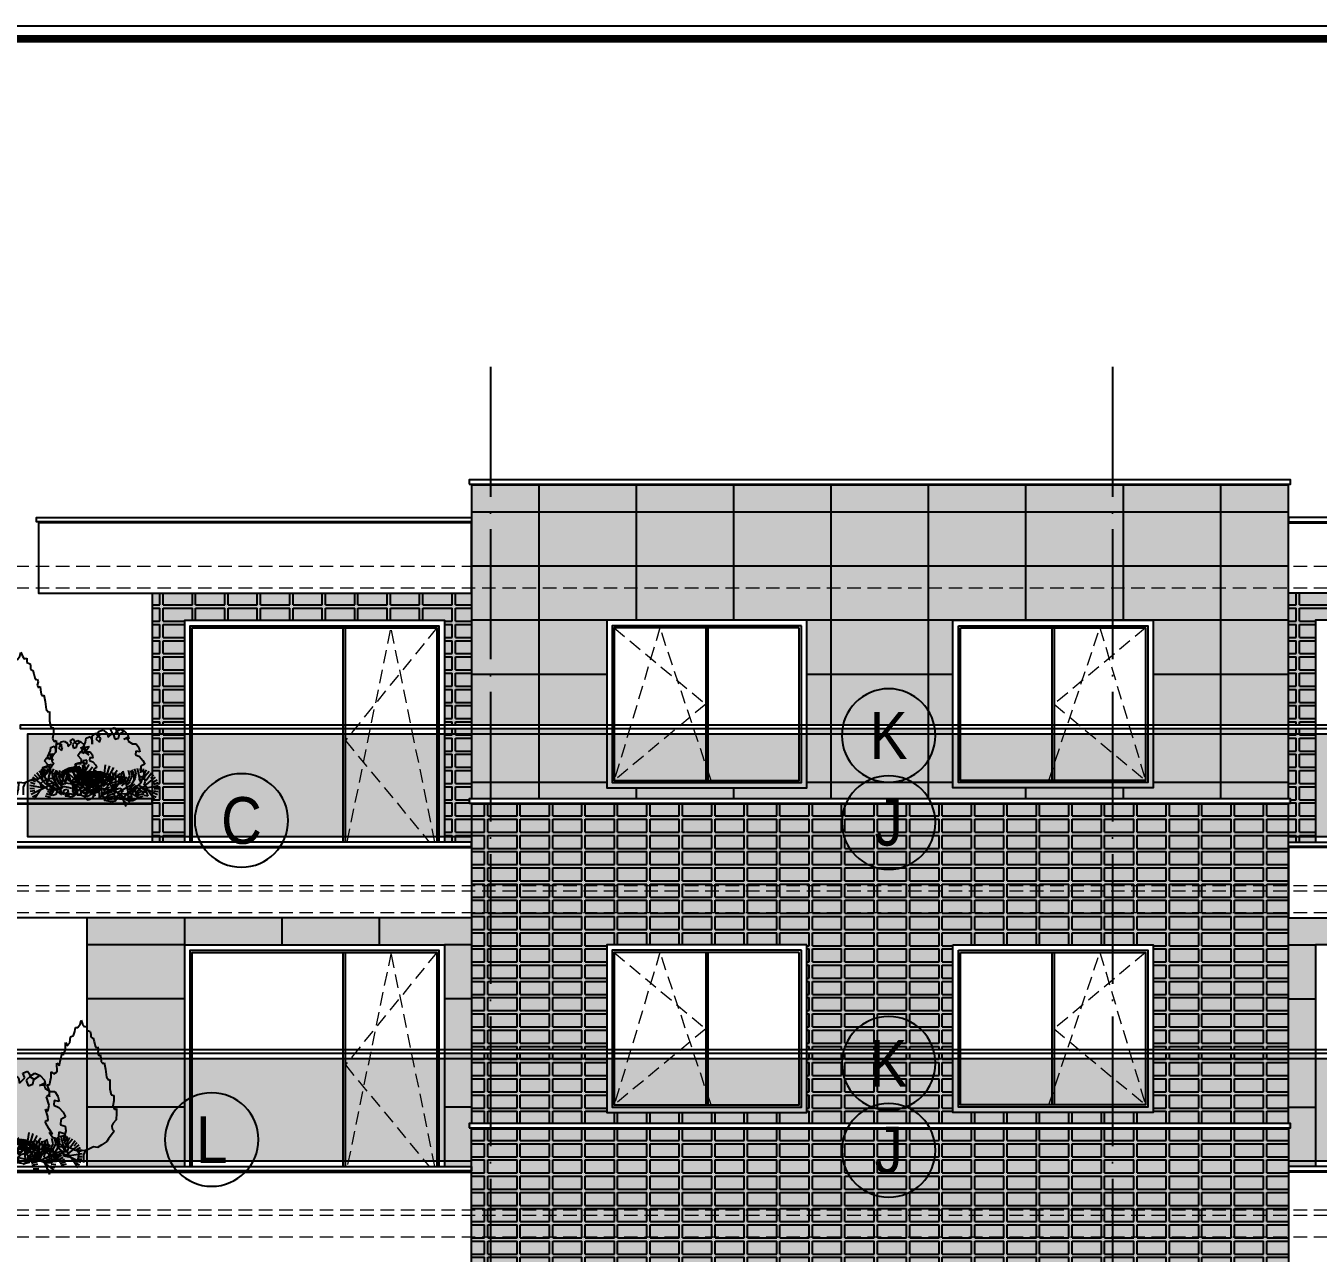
# Model space of a CAD drawing. Extents: x 9615146 to 9672346, y 4699603 to 4705703.
# Drawn here: x 9656336 to 9657530, y 4701469 to 4702603 of the extents above; entities that cross this region are included whole.
import ezdxf
from ezdxf.enums import TextEntityAlignment as Align

# ---------------------------------------------------------------- set-up
doc = ezdxf.new("R2010")
doc.units = 0
doc.header["$LTSCALE"] = 0.5
doc.header["$MEASUREMENT"] = 0
doc.linetypes.add('ACAD_ISO04W100', pattern=[30, 24, -3, 0, -3])
doc.linetypes.add('DASHED', pattern=[0.75, 0.5, -0.25])
doc.layers.get('0').update_dxf_attribs({"color": 251, "linetype": 'CONTINUOUS'})
for name, color, linetype in [('_axis', 1, 'ACAD_ISO04W100'), ('_hatch', 9, 'CONTINUOUS'), ('_hatch_construction', 252, 'CONTINUOUS'), ('_table', 3, 'CONTINUOUS'), ('_text_spesif_window', 41, 'CONTINUOUS'), ('_view', 3, 'CONTINUOUS'), ('_vista', 75, 'CONTINUOUS'), ('fasadi', 147, 'CONTINUOUS')]:
    doc.layers.add(name, color=color, linetype=linetype)
doc.layers.add('_punk', color=8, linetype='DASHED', lineweight=9)
doc.styles.add('HEB1', font='', dxfattribs={"width": 0.8, "oblique": 17})
doc.styles.get('HEB1').set_extended_font_data('HebarU Cyr')
pattern_1 = [(0, (3, 0), (30, 15), [27, -3]), (0, (3, 3), (30, 15), [27, -3]), (90, (3, 3), (-30, 15), [12, -3]), (90, (0, 3), (-30, 15), [12, -3])]

# ---------------------------------------------------------------- blocks, each defined once
blk = doc.blocks.new('TREE8-E')
for p, q in [((-8.62, 6.91), (-10, 10.02)), ((-7.19, 7.05), (-8.98, 10.44)), ((-7.42, 8.84), (-7.9, 10.7)), ((-7.42, 8.84), (-6.79, 10.78)), ((-6.94, 5.39), (-4.62, 10.43)), ((-6.11, 9.06), (-5.69, 10.69)), ((-4.45, 8.81), (-3.55, 10.05)), ((-12.16, 4.44), (-13.79, 4.86)), ((-8.62, 3.89), (-13.52, 5.93)), ((-11.68, 6.05), (-13.1, 6.95)), ((-11.26, 6.78), (-12.51, 7.9)), ((-10.72, 7.44), (-11.79, 8.73)), ((-10.09, 8), (-10.95, 9.45)), ((-8.04, 4.03), (-10.82, 7.5)), ((-6.94, 5.39), (-7.42, 8.84)), ((-2.76, 0.04), (-6.94, 5.39)), ((-4.54, 6.64), (-4.45, 8.81)), ((-3.26, 2.93), (-4.54, 6.64)), ((-4.32, 6), (-3.61, 8.28)), ((-3.61, 8.28), (-2.65, 9.42)), ((-3.37, 7.39), (-2.35, 9.19)), ((-2.44, 3.89), (-3.37, 7.39)), ((-3.33, 0.76), (0.33, 8.32)), ((-2.38, 7.14), (-1.43, 8.96)), ((-1.73, 4.24), (-2.38, 7.14)), ((-0.38, 3.93), (-1.32, 6.6)), ((-0.38, 3.93), (0.43, 6.59)), ((0.67, 4.77), (0.71, 7.98)), ((1.23, 4.49), (1.23, 6.45)), ((3.03, 4.83), (1.24, 7.41)), ((4.3, 4.6), (2.6, 8.27)), ((4.83, 3.42), (3.03, 4.83)), ((4.87, 5.91), (4.09, 8.87)), ((6.86, 2.61), (4.33, 5.51)), ((6.02, 4.2), (4.87, 5.91)), ((6, 5.26), (5.67, 9.21)), ((6.46, 4.38), (6, 5.26)), ((9.16, 0.67), (6.19, 6.34)), ((6.98, 6.04), (7.28, 9.27)), ((7.4, 4.58), (6.98, 6.04)), ((8.33, 3.11), (7.54, 6.56)), ((8.35, 4.58), (8.22, 6.56)), ((8.82, 4.51), (8.9, 6.49)), ((9.28, 4.39), (9.57, 6.35)), ((9.73, 4.22), (10.22, 6.14)), ((10.16, 4.01), (10.84, 5.86)), ((10.56, 3.75), (11.43, 5.52)), ((10.93, 3.45), (11.99, 5.12)), ((-12.21, 3.59), (-13.88, 3.75)), ((-6.22, 4.47), (-13.79, 2.65)), ((-11.9, 1.94), (-13.54, 1.57)), ((-9.89, 3.59), (-13.12, 0.55)), ((-6.86, -0.04), (-8.75, 0.93)), ((-6.43, 0.55), (-8.23, 1.68)), ((-5.95, 1.11), (-7.65, 2.39)), ((-5.43, 1.62), (-7.01, 3.05)), ((-4.86, 2.09), (-6.31, 3.65)), ((-4.25, 2.5), (-5.56, 4.18)), ((-3.61, 2.86), (-4.77, 4.65)), ((-4.11, 1.77), (-3.26, 2.93)), ((1.9, 3.05), (-0.38, 3.93)), ((8.96, 0.42), (0.67, 4.77)), ((3.35, 0.5), (1.38, 0.37)), ((3.43, 0.97), (1.45, 1.05)), ((3.55, 1.44), (1.59, 1.72)), ((3.72, 1.88), (1.8, 2.37)), ((3.93, 2.31), (1.9, 3.05)), ((5.2, 3.72), (4.3, 4.6)), ((7.99, 2.91), (9.73, 4.22)), ((8.64, 0.04), (12.5, 4.67)), ((11.57, 2.74), (12.95, 4.16)), ((11.84, 2.34), (13.36, 3.61)), ((12.05, 1.92), (13.7, 3.02)), ((12.23, 1.47), (13.98, 2.4)), ((12.35, 1.01), (14.19, 1.75)), ((12.43, 0.54), (14.34, 1.08))]:
    blk.add_line(p, q)
blk = doc.blocks.new('_TREE03')
for p, q in [((-7, 1114), (1, 1146)), ((1, 1146), (12, 1114)), ((-61, 1022), (-49, 1054)), ((-49, 1054), (-45, 1087)), ((-45, 1087), (-26, 1087)), ((-26, 1087), (-7, 1114)), ((12, 1114), (28, 1092)), ((28, 1092), (47, 1098)), ((47, 1098), (47, 1065)), ((47, 1065), (74, 1054)), ((74, 1054), (77, 1033)), ((-126, 957), (-122, 967)), ((-126, 908), (-126, 957)), ((-122, 967), (-111, 940)), ((-111, 940), (-91, 962)), ((-91, 962), (-84, 1011)), ((-84, 1011), (-61, 1022)), ((77, 1033), (77, 1011)), ((77, 1011), (97, 1000)), ((97, 1000), (104, 973)), ((104, 973), (112, 940)), ((112, 940), (124, 924)), ((-176, 778), (-164, 837)), ((-164, 837), (-149, 892)), ((-149, 892), (-145, 865)), ((-145, 865), (-126, 908)), ((124, 924), (131, 930)), ((131, 930), (139, 908)), ((139, 908), (131, 881)), ((131, 881), (143, 859)), ((143, 859), (154, 870)), ((154, 870), (158, 843)), ((158, 843), (162, 810)), ((-241, 729), (-218, 713)), ((-241, 686), (-241, 729)), ((-218, 713), (-191, 729)), ((-195, 799), (-183, 794)), ((-191, 729), (-195, 799)), ((-183, 794), (-176, 778)), ((162, 810), (177, 794)), ((177, 794), (185, 805)), ((185, 805), (196, 751)), ((196, 751), (204, 686)), ((-272, 626), (-253, 626)), ((-253, 577), (-272, 626)), ((-253, 626), (-241, 686)), ((204, 686), (223, 664)), ((223, 664), (231, 669)), ((231, 669), (231, 594)), ((-279, 529), (-260, 545)), ((-256, 463), (-279, 529)), ((-260, 545), (-253, 529)), ((-253, 529), (-253, 577)), ((231, 594), (242, 545)), ((242, 545), (262, 539)), ((262, 539), (262, 496)), ((-268, 371), (-287, 431)), ((-287, 431), (-268, 415)), ((-268, 415), (-256, 463)), ((262, 496), (254, 453)), ((254, 453), (269, 426)), ((269, 426), (285, 436)), ((285, 436), (285, 398)), ((-287, 323), (-283, 339)), ((-260, 274), (-287, 323)), ((-283, 339), (-264, 339)), ((-264, 339), (-268, 371)), ((258, 317), (246, 295)), ((281, 344), (258, 317)), ((285, 398), (281, 344)), ((-229, 230), (-260, 274)), ((-229, 203), (-256, 241)), ((-256, 241), (-229, 230)), ((265, 252), (219, 192)), ((246, 295), (250, 268)), ((250, 268), (265, 252)), ((-176, 187), (-229, 203)), ((-191, 176), (-176, 187)), ((-157, 138), (-191, 176)), ((-84, 117), (-157, 138)), ((-61, 106), (-84, 117)), ((-61, 106), (-33, 98)), ((58, 106), (24, 95)), ((100, 127), (58, 106)), ((131, 122), (100, 127)), ((166, 144), (131, 122)), ((208, 171), (166, 144)), ((219, 192), (208, 171)), ((-33, 98), (-7, 100)), ((-29, 1), (-22, 41)), ((-18, 99), (-22, 41)), ((24, 95), (-7, 100)), ((35, 99), (21, 68)), ((21, 1), (21, 68))]:
    blk.add_line(p, q)
blk = doc.blocks.new('_TREE16')
for p, q in [((-13.8, 152), (-22.1, 148.4)), ((-4.5, 146.9), (-13.8, 152)), ((-1.4, 155.7), (-7.1, 147.9)), ((6.3, 152), (-1.4, 155.7)), ((2.7, 144.3), (6.3, 152)), ((21.9, 150), (13.6, 144.3)), ((30.2, 147.9), (21.9, 150)), ((-29.4, 140.7), (-30.9, 132.4)), ((-30.9, 132.4), (-21.1, 131.8)), ((-28.8, 135.5), (-29.9, 127.2)), ((-22.1, 148.4), (-29.4, 140.7)), ((-21.1, 131.8), (-28.8, 135.5)), ((-11.8, 141.7), (-20, 147.4)), ((-20, 147.4), (-12.3, 141.7)), ((-12.3, 141.7), (-4.5, 146.9)), ((-10.2, 133.9), (-11.8, 141.7)), ((-2.4, 131.4), (-10.2, 133.9)), ((-7.1, 147.9), (0.7, 140.7)), ((0.7, 140.7), (-2.4, 131.4)), ((11.5, 135.5), (2.7, 144.3)), ((13.6, 144.3), (11.5, 135.5)), ((26.5, 133.4), (34.8, 139.6)), ((29.1, 125.1), (26.5, 133.4)), ((36.9, 144.3), (28.6, 140.1)), ((28.6, 140.1), (36.9, 132.4)), ((36.9, 132.4), (29.1, 125.1)), ((34.8, 139.6), (30.2, 147.9)), ((44.6, 138.1), (36.9, 144.3)), ((44.1, 121), (44.6, 130.3)), ((44.6, 128.8), (44.1, 121)), ((44.6, 130.3), (44.6, 138.1)), ((48.8, 137), (44.6, 128.8)), ((57.1, 133.4), (48.8, 137)), ((58.1, 125.6), (57.1, 133.4)), ((-51.6, 114.3), (-53.7, 105.4)), ((-53.7, 105.4), (-45.4, 107)), ((-46.4, 122), (-51.6, 114.3)), ((-38.7, 122), (-46.4, 122)), ((-45.4, 107), (-44.8, 99.2)), ((-29.9, 127.2), (-38.7, 122)), ((60.1, 115.3), (50.8, 116.3)), ((50.8, 116.3), (56, 108)), ((51.4, 98.7), (56.5, 107)), ((56, 108), (63.8, 101.3)), ((56.5, 107), (60.1, 115.3)), ((61.7, 116.9), (58.1, 125.6)), ((65.3, 109.1), (61.7, 116.9)), ((63.8, 101.3), (65.3, 109.1)), ((-60.4, 87.8), (-64, 80.1)), ((-53.1, 95.6), (-60.4, 87.8)), ((-44.8, 99.2), (-53.1, 95.6)), ((59.1, 103.9), (51.4, 98.7)), ((55.5, 80.6), (55.5, 88.4)), ((55.5, 88.4), (63.8, 86.8)), ((67.9, 106.5), (59.1, 103.9)), ((63.8, 86.8), (60.7, 79)), ((66.4, 89.4), (74.1, 98.2)), ((66.9, 81.6), (66.4, 89.4)), ((74.1, 98.2), (67.9, 106.5)), ((-63.5, 64.5), (-64.5, 56.8)), ((-64, 80.1), (-56.3, 75.9)), ((-55.7, 67.1), (-63.5, 64.5)), ((-56.3, 75.9), (-55.7, 67.1)), ((46.2, 59.9), (35.3, 66.1)), ((35.3, 66.1), (43.6, 63)), ((43.6, 63), (51.4, 64)), ((51.4, 64), (52.4, 65.6)), ((63.3, 83.2), (55.5, 80.6)), ((60.7, 79), (58.6, 71.3)), ((58.6, 71.3), (60.7, 63)), ((71.6, 82.7), (63.3, 83.2)), ((74.6, 81.6), (66.9, 81.6)), ((67.4, 71.8), (75.1, 72.9)), ((71, 64), (67.4, 71.8)), ((74.6, 55.8), (71, 64)), ((79.8, 80.6), (71.6, 82.7)), ((82.4, 73.9), (74.6, 81.6)), ((75.1, 72.9), (79.8, 80.6)), ((82.9, 63), (82.4, 73.9)), ((-61.9, 52.6), (-65, 44.9)), ((-65, 44.9), (-61.9, 36.6)), ((-64.5, 56.8), (-62.4, 49)), ((-62.4, 49), (-53.1, 46.9)), ((-53.7, 55.2), (-61.9, 52.6)), ((-53.1, 46.9), (-53.7, 55.2)), ((20.3, 46.4), (18.3, 37.6)), ((28.1, 46.9), (20.3, 46.4)), ((34.3, 38.2), (28.1, 46.9)), ((35.8, 37.6), (40, 46.4)), ((40, 46.4), (50.3, 51.1)), ((44.6, 42.3), (52.4, 50.6)), ((50.3, 51.1), (46.2, 59.9)), ((55.5, 44.3), (50.8, 36.6)), ((52.4, 50.6), (60.1, 51.1)), ((63.8, 46.4), (55.5, 44.3)), ((60.1, 51.1), (67.9, 41.3)), ((60.7, 63), (63.8, 55.2)), ((63.8, 55.2), (63.8, 46.4)), ((68.4, 47.5), (74.6, 55.8)), ((76.7, 45.4), (68.4, 47.5)), ((71.6, 37.1), (78.8, 44.9)), ((85, 38.2), (76.7, 45.4)), ((78.8, 44.9), (79.8, 53.7)), ((79.8, 53.7), (82.9, 63)), ((-67.1, 23.1), (-70.2, 13.8)), ((-61.9, 36.6), (-69.7, 31.4)), ((-69.7, 31.4), (-67.1, 23.7)), ((-67.1, 23.7), (-58.8, 30.4)), ((-58.8, 23.1), (-67.1, 23.1)), ((-61.9, 15.4), (-59.9, 23.7)), ((-59.9, 23.7), (-49.5, 20.5)), ((-58.8, 30.4), (-50.5, 29.9)), ((-50.5, 29.9), (-58.8, 23.1)), ((-42.8, 26.3), (-45.4, 18.5)), ((-34.5, 26.3), (-42.8, 26.3)), ((-41.2, 23.7), (-32.9, 24.2)), ((-36.6, 15.9), (-41.2, 23.7)), ((-39.2, 17.4), (-29.9, 22.6)), ((-25.7, 17.9), (-34.5, 26.3)), ((-32.9, 24.2), (-24.7, 17.4)), ((-29.9, 22.6), (-28.3, 13.8)), ((-20.5, 25.7), (-12.8, 29.9)), ((-12.8, 17.4), (-20.5, 25.7)), ((-12.8, 29.9), (-5, 27.8)), ((-8.2, 22.6), (-10.2, 14.4)), ((0.1, 20), (-8.2, 22.6)), ((-5, 27.8), (3.3, 25.2)), ((3.3, 25.2), (11.5, 27.3)), ((11.5, 27.3), (20.8, 29.3)), ((13.6, 23.1), (12, 15.4)), ((21.9, 21.1), (13.6, 23.1)), ((18.3, 37.6), (28.1, 35)), ((20.8, 29.3), (28.6, 29.3)), ((35.3, 27.3), (27, 27.8)), ((27, 27.8), (36.9, 21.1)), ((28.1, 35), (35.8, 37.6)), ((28.6, 29.3), (34.3, 38.2)), ((29.1, 20), (37.9, 27.3)), ((44.1, 24.2), (35.3, 27.3)), ((36.9, 21.1), (48.2, 21.6)), ((37.9, 27.3), (40.5, 18.5)), ((38.4, 14.8), (39.5, 22.6)), ((46.2, 22.1), (38.4, 14.8)), ((39.5, 22.6), (48.2, 22.6)), ((52.4, 28.8), (44.1, 24.2)), ((55.5, 38.7), (44.6, 42.3)), ((55.5, 20), (46.2, 22.1)), ((48.2, 21.6), (56, 24.7)), ((48.2, 22.6), (56.5, 20)), ((50.8, 36.6), (52.4, 28.8)), ((63.3, 37.6), (55.5, 38.7)), ((56, 24.7), (63.3, 34)), ((56.5, 20), (67.4, 22.1)), ((67.9, 41.3), (63.3, 32.4)), ((69.4, 29.9), (63.3, 37.6)), ((63.3, 34), (71.6, 37.1)), ((63.3, 32.4), (73.6, 25.7)), ((67.4, 22.1), (69.4, 29.9)), ((73.6, 25.7), (81.9, 29.9)), ((81.9, 29.9), (85, 38.2)), ((-70.2, 13.8), (-61.9, 15.4)), ((-45.4, 18.5), (-52.1, 10.7)), ((-52.1, 10.7), (-39.7, 4)), ((-49.5, 20.5), (-49, 12.2)), ((-49, 12.2), (-39.2, 17.4)), ((-39.7, 4), (-30.9, 4)), ((-38.1, 8.1), (-36.6, 15.9)), ((-28.3, 13.8), (-38.1, 8.1)), ((-30.9, 4), (-21.1, 7.6)), ((-20, 10.2), (-25.7, 17.9)), ((-24.7, 17.4), (-21.1, 9.2)), ((-21.1, 9.2), (-13.3, 9.7)), ((-21.1, 7.6), (-12.3, 7.6)), ((-12.3, 10.7), (-20, 10.2)), ((-13.3, 9.7), (-4.5, 11.2)), ((-12.3, 7.6), (-12.8, 17.4)), ((-4.5, 7.1), (-12.3, 10.7)), ((-10.2, 14.4), (-0.9, 12.2)), ((-4.5, 11.2), (0.1, 20)), ((-0.9, 12.2), (-4.5, 4.5)), ((3.8, 10.7), (-4.5, 7.1)), ((-4.5, 4.5), (3.8, 2.4)), ((13.6, 12.8), (3.8, 10.7)), ((3.8, 2.4), (11.5, 3.5)), ((8.4, 5.5), (16.2, 10.2)), ((11.5, 3.5), (19.3, 5)), ((12, 15.4), (21.3, 8.6)), ((19.3, 5), (13.6, 12.8)), ((16.2, 10.2), (23.9, 13.3)), ((21.3, 8.6), (29.6, 10.7)), ((23.9, 13.3), (21.9, 21.1)), ((29.6, 10.7), (29.1, 20)), ((40.5, 18.5), (44.1, 9.2)), ((44.1, 9.2), (52.4, 6)), ((52.4, 6), (60.7, 12.2)), ((60.7, 12.2), (55.5, 20))]:
    blk.add_line(p, q)
blk = doc.blocks.new('fghfdg')
at = {"layer": '_text_spesif_window'}
blk.add_circle((0, 0), 18, dxfattribs=at)
at = {"layer": '_text_spesif_window', "style": 'HEB1', "text_generation_flag": 6, "width": 0.8, "flags": 1}
blk.add_attdef('A', text='', height=18, rotation=180, dxfattribs=at).set_placement((0, -9.23), align=Align.CENTER)

msp = doc.modelspace()

# ---------------------------------------------------------------- hatches: boundary and pattern name
at = {"layer": '_hatch', "ltscale": 30, "true_color": 0x755724}
h = msp.add_hatch(color=27, dxfattribs=at)
h.dxf.hatch_style = 1
h.paths.add_polyline_path([(9657502.89, 4702178.84), (9657340.39, 4702178.84), (9657340.39, 4702053.84), (9657377.89, 4702053.84), (9657377.89, 4701956.84), (9657502.89, 4701956.84)])
h.paths.add_polyline_path([(9657192.89, 4702053.84), (9657340.39, 4702053.84), (9657340.39, 4702178.84), (9656765.39, 4702178.84), (9656765.39, 4701956.84), (9656872.89, 4701956.84), (9656872.89, 4702053.84), (9657057.89, 4702053.84), (9657057.89, 4701956.84), (9657192.89, 4701956.84)])
h.paths.add_polyline_path([(9656765.39, 4702178.84), (9656747.89, 4702178.84), (9656747.89, 4701956.84), (9656765.39, 4701956.84)])
h.paths.add_polyline_path([(9656765.39, 4701948.84), (9656747.89, 4701948.84), (9656747.89, 4701888.84), (9656765.39, 4701888.84)])
h.paths.add_polyline_path([(9656765.39, 4701888.84), (9657340.39, 4701888.84), (9657340.39, 4701898.84), (9657192.89, 4701898.84), (9657192.89, 4701948.84), (9657057.89, 4701948.84), (9657057.89, 4701898.84), (9656872.89, 4701898.84), (9656872.89, 4701948.84), (9656765.39, 4701948.84)])
h.paths.add_polyline_path([(9656765.39, 4701948.84), (9656765.39, 4701953.84), (9656747.89, 4701953.84), (9656747.89, 4701948.84)])
h.paths.add_polyline_path([(9656872.89, 4701948.84), (9656872.89, 4701953.84), (9656765.39, 4701953.84), (9656765.39, 4701948.84)])
h.paths.add_polyline_path([(9657057.89, 4701953.84), (9657057.89, 4701948.84), (9657192.89, 4701948.84), (9657192.89, 4701953.84)])
h.paths.add_polyline_path([(9657502.89, 4701948.84), (9657502.89, 4701953.84), (9657377.89, 4701953.84), (9657377.89, 4701948.84)])
h.paths.add_polyline_path([(9657377.89, 4701948.84), (9657377.89, 4701898.84), (9657340.39, 4701898.84), (9657340.39, 4701888.84), (9657502.89, 4701888.84), (9657502.89, 4701948.84)])
at = {"layer": '_hatch', "ltscale": 30, "true_color": 0xb97b1d}
h = msp.add_hatch(color=32, dxfattribs=at)
h.dxf.hatch_style = 1
h.paths.add_polyline_path([(9656747.89, 4702078.84), (9656452.89, 4702078.84), (9656452.89, 4701956.84), (9656482.89, 4701956.84), (9656482.89, 4702053.84), (9656722.89, 4702053.84), (9656722.89, 4701956.84), (9656747.89, 4701956.84)])
h.paths.add_polyline_path([(9656452.89, 4701953.84), (9656452.89, 4701948.84), (9656482.89, 4701948.84), (9656482.89, 4701953.84)])
h.paths.add_polyline_path([(9656482.89, 4701948.84), (9656452.89, 4701948.84), (9656452.89, 4701853.84), (9656482.89, 4701853.84)])
h.paths.add_polyline_path([(9656452.89, 4701853.84), (9656452.89, 4701848.84), (9656482.89, 4701848.84), (9656482.89, 4701853.84)])
h.paths.add_polyline_path([(9656747.89, 4701948.84), (9656747.89, 4701953.84), (9656722.89, 4701953.84), (9656722.89, 4701948.84)])
h.paths.add_polyline_path([(9656722.89, 4701853.84), (9656747.89, 4701853.84), (9656747.89, 4701883.84), (9656765.39, 4701883.84), (9656765.39, 4701884.84), (9656745.89, 4701884.84), (9656745.89, 4701888.84), (9656747.89, 4701888.84), (9656747.89, 4701948.84), (9656722.89, 4701948.84)])
h.paths.add_polyline_path([(9656722.89, 4701853.84), (9656722.89, 4701848.84), (9656747.89, 4701848.84), (9656747.89, 4701853.84)])
h = msp.add_hatch(color=32, dxfattribs=at)
h.dxf.hatch_style = 1
h.paths.add_polyline_path([(9657767.89, 4701956.84), (9657857.89, 4701956.84), (9657857.89, 4702078.84), (9657502.89, 4702078.84), (9657502.89, 4701956.84), (9657527.89, 4701956.84), (9657527.89, 4702053.84), (9657767.89, 4702053.84)])
h.paths.add_polyline_path([(9657857.89, 4701948.84), (9657857.89, 4701953.84), (9657767.89, 4701953.84), (9657767.89, 4701948.84)])
h.paths.add_polyline_path([(9657767.89, 4701948.84), (9657767.89, 4701853.84), (9657857.89, 4701853.84), (9657857.89, 4701948.84)])
h.paths.add_polyline_path([(9657767.89, 4701853.84), (9657767.89, 4701848.84), (9657857.89, 4701848.84), (9657857.89, 4701853.84)])
h.paths.add_polyline_path([(9657502.89, 4701953.84), (9657502.89, 4701948.84), (9657527.89, 4701948.84), (9657527.89, 4701953.84)])
h.paths.add_polyline_path([(9657502.89, 4701888.84), (9657504.89, 4701888.84), (9657504.89, 4701884.84), (9657340.39, 4701884.84), (9657340.39, 4701883.84), (9657502.89, 4701883.84), (9657502.89, 4701853.84), (9657527.89, 4701853.84), (9657527.89, 4701948.84), (9657502.89, 4701948.84)])
h.paths.add_polyline_path([(9657502.89, 4701853.84), (9657502.89, 4701848.84), (9657527.89, 4701848.84), (9657527.89, 4701853.84)])
h = msp.add_hatch(color=32, dxfattribs=at)
h.dxf.hatch_style = 1
h.paths.add_polyline_path([(9657192.89, 4701753.84), (9657340.39, 4701753.84), (9657340.39, 4701883.84), (9656765.39, 4701883.84), (9656765.39, 4701656.84), (9656872.89, 4701656.84), (9656872.89, 4701753.84), (9657057.89, 4701753.84), (9657057.89, 4701656.84), (9657192.89, 4701656.84)])
h.paths.add_polyline_path([(9657377.89, 4701753.84), (9657377.89, 4701656.84), (9657502.89, 4701656.84), (9657502.89, 4701883.84), (9657340.39, 4701883.84), (9657340.39, 4701753.84)])
h.paths.add_polyline_path([(9656765.39, 4701883.84), (9656747.89, 4701883.84), (9656747.89, 4701656.84), (9656765.39, 4701656.84)])
h.paths.add_polyline_path([(9656765.39, 4701648.84), (9656747.89, 4701648.84), (9656747.89, 4701588.84), (9656765.39, 4701588.84)])
h.paths.add_polyline_path([(9656765.39, 4701648.84), (9656765.39, 4701588.84), (9657340.39, 4701588.84), (9657340.39, 4701598.84), (9657192.89, 4701598.84), (9657192.89, 4701648.84), (9657057.89, 4701648.84), (9657057.89, 4701598.84), (9656872.89, 4701598.84), (9656872.89, 4701648.84)])
h.paths.add_polyline_path([(9656872.89, 4701648.84), (9656872.89, 4701653.84), (9656765.39, 4701653.84), (9656765.39, 4701648.84)])
h.paths.add_polyline_path([(9656747.89, 4701653.84), (9656747.89, 4701648.84), (9656765.39, 4701648.84), (9656765.39, 4701653.84)])
h.paths.add_polyline_path([(9657192.89, 4701648.84), (9657192.89, 4701653.84), (9657057.89, 4701653.84), (9657057.89, 4701648.84)])
h.paths.add_polyline_path([(9657502.89, 4701588.84), (9657502.89, 4701648.84), (9657377.89, 4701648.84), (9657377.89, 4701598.84), (9657340.39, 4701598.84), (9657340.39, 4701588.84)])
h.paths.add_polyline_path([(9657502.89, 4701648.84), (9657502.89, 4701653.84), (9657377.89, 4701653.84), (9657377.89, 4701648.84)])
at = {"layer": '_hatch', "ltscale": 30, "true_color": 0x755724}
h = msp.add_hatch(color=27, dxfattribs=at)
h.dxf.hatch_style = 1
h.paths.add_polyline_path([(9656482.89, 4701753.84), (9656722.89, 4701753.84), (9656722.89, 4701656.84), (9656747.89, 4701656.84), (9656747.89, 4701778.84), (9656392.89, 4701778.84), (9656392.89, 4701656.84), (9656482.89, 4701656.84)])
h.paths.add_polyline_path([(9656722.89, 4701553.84), (9656747.89, 4701553.84), (9656747.89, 4701583.84), (9656765.39, 4701583.84), (9656765.39, 4701584.84), (9656745.89, 4701584.84), (9656745.89, 4701588.84), (9656747.89, 4701588.84), (9656747.89, 4701648.84), (9656722.89, 4701648.84)])
h.paths.add_polyline_path([(9656722.89, 4701653.84), (9656722.89, 4701648.84), (9656747.89, 4701648.84), (9656747.89, 4701653.84)])
h.paths.add_polyline_path([(9656747.89, 4701548.84), (9656747.89, 4701553.84), (9656722.89, 4701553.84), (9656722.89, 4701548.84)])
h.paths.add_polyline_path([(9656392.89, 4701648.84), (9656392.89, 4701553.84), (9656482.89, 4701553.84), (9656482.89, 4701648.84)])
h.paths.add_polyline_path([(9656392.89, 4701653.84), (9656392.89, 4701648.84), (9656482.89, 4701648.84), (9656482.89, 4701653.84)])
h.paths.add_polyline_path([(9656392.89, 4701553.84), (9656392.89, 4701548.84), (9656482.89, 4701548.84), (9656482.89, 4701553.84)])
h = msp.add_hatch(color=27, dxfattribs=at)
h.dxf.hatch_style = 1
h.paths.add_polyline_path([(9657767.89, 4701753.84), (9657527.89, 4701753.84), (9657527.89, 4701656.84), (9657502.89, 4701656.84), (9657502.89, 4701778.84), (9657857.89, 4701778.84), (9657857.89, 4701656.84), (9657767.89, 4701656.84)])
h.paths.add_polyline_path([(9657527.89, 4701553.84), (9657502.89, 4701553.84), (9657502.89, 4701583.84), (9657485.39, 4701583.84), (9657485.39, 4701584.84), (9657504.89, 4701584.84), (9657504.89, 4701588.84), (9657502.89, 4701588.84), (9657502.89, 4701648.84), (9657527.89, 4701648.84)])
h.paths.add_polyline_path([(9657527.89, 4701653.84), (9657527.89, 4701648.84), (9657502.89, 4701648.84), (9657502.89, 4701653.84)])
h.paths.add_polyline_path([(9657502.89, 4701548.84), (9657502.89, 4701553.84), (9657527.89, 4701553.84), (9657527.89, 4701548.84)])
h.paths.add_polyline_path([(9657857.89, 4701648.84), (9657857.89, 4701553.84), (9657767.89, 4701553.84), (9657767.89, 4701648.84)])
h.paths.add_polyline_path([(9657857.89, 4701653.84), (9657857.89, 4701648.84), (9657767.89, 4701648.84), (9657767.89, 4701653.84)])
h.paths.add_polyline_path([(9657857.89, 4701553.84), (9657857.89, 4701548.84), (9657767.89, 4701548.84), (9657767.89, 4701553.84)])
at = {"layer": '_hatch', "ltscale": 30, "true_color": 0xb97b1d}
h = msp.add_hatch(color=32, dxfattribs=at)
h.dxf.hatch_style = 1
h.paths.add_polyline_path([(9657502.89, 4701508.84), (9657502.89, 4701583.84), (9657323.32, 4701583.84), (9657323.32, 4701508.84)])
h.paths.add_polyline_path([(9657323.32, 4701508.84), (9657323.32, 4701583.84), (9657020.24, 4701583.84), (9657020.24, 4701508.84)])
h.paths.add_polyline_path([(9657020.24, 4701508.84), (9657020.24, 4701583.84), (9656747.89, 4701583.84), (9656747.89, 4701508.84)])
h.paths.add_polyline_path([(9657020.24, 4701483.84), (9657020.24, 4701503.84), (9656747.89, 4701503.84), (9656747.89, 4701483.84)])
h.paths.add_polyline_path([(9657323.32, 4701483.84), (9657323.32, 4701503.84), (9657020.24, 4701503.84), (9657020.24, 4701483.84)])
h.paths.add_polyline_path([(9657502.89, 4701483.84), (9657502.89, 4701503.84), (9657323.32, 4701503.84), (9657323.32, 4701483.84)])
h.paths.add_polyline_path([(9657323.32, 4701508.84), (9657323.32, 4701503.84), (9657502.89, 4701503.84), (9657502.89, 4701508.84)])
h.paths.add_polyline_path([(9657020.24, 4701508.84), (9657020.24, 4701503.84), (9657323.32, 4701503.84), (9657323.32, 4701508.84)])
h.paths.add_polyline_path([(9657020.24, 4701503.84), (9657020.24, 4701508.84), (9656747.89, 4701508.84), (9656747.89, 4701503.84)])
h.paths.add_polyline_path([(9656862.89, 4701453.84), (9657020.24, 4701453.84), (9657020.24, 4701483.84), (9656747.89, 4701483.84), (9656747.89, 4701326.84), (9656767.89, 4701326.84), (9656767.89, 4701323.84), (9656747.89, 4701323.84), (9656747.89, 4701310.84), (9656765.39, 4701310.84), (9656765.39, 4701308.84), (9656747.89, 4701308.84), (9656747.89, 4701300.84), (9656765.39, 4701300.84), (9656765.39, 4701298.84), (9656747.89, 4701298.84), (9656747.89, 4701290.84), (9656765.39, 4701290.84), (9656765.39, 4701288.84), (9656747.89, 4701288.84), (9656747.89, 4701280.84), (9656765.39, 4701280.84), (9656765.39, 4701278.84), (9656747.89, 4701278.84), (9656747.89, 4701270.84), (9656765.39, 4701270.84), (9656765.39, 4701268.84), (9656747.89, 4701268.84), (9656747.89, 4701260.84), (9656765.39, 4701260.84), (9656765.39, 4701258.84), (9656747.89, 4701258.84), (9656747.89, 4701250.84), (9656765.39, 4701250.84), (9656765.39, 4701248.84), (9656747.89, 4701248.84), (9656747.89, 4701240.84), (9656765.39, 4701240.84), (9656765.39, 4701238.84), (9656747.89, 4701238.84), (9656747.89, 4701230.84), (9656765.39, 4701230.84), (9656765.39, 4701228.84), (9656747.89, 4701228.84), (9656747.89, 4701220.84), (9656765.39, 4701220.84), (9656765.39, 4701218.84), (9656747.89, 4701218.84), (9656747.89, 4701208.84), (9657020.24, 4701208.84), (9657020.24, 4701288.84), (9656862.89, 4701288.84)])
h.paths.add_polyline_path([(9657067.89, 4701288.84), (9657020.24, 4701288.84), (9657020.24, 4701208.84), (9657323.32, 4701208.84), (9657323.32, 4701288.84), (9657182.89, 4701288.84), (9657182.89, 4701453.84), (9657323.32, 4701453.84), (9657323.32, 4701483.84), (9657020.24, 4701483.84), (9657020.24, 4701453.84), (9657067.89, 4701453.84)])
h.paths.add_polyline_path([(9657387.89, 4701288.84), (9657323.32, 4701288.84), (9657323.32, 4701208.84), (9657502.89, 4701208.84), (9657502.89, 4701218.84), (9657485.39, 4701218.84), (9657485.39, 4701220.84), (9657502.89, 4701220.84), (9657502.89, 4701228.84), (9657485.39, 4701228.84), (9657485.39, 4701230.84), (9657502.89, 4701230.84), (9657502.89, 4701238.84), (9657485.39, 4701238.84), (9657485.39, 4701240.84), (9657502.89, 4701240.84), (9657502.89, 4701248.84), (9657485.39, 4701248.84), (9657485.39, 4701250.84), (9657502.89, 4701250.84), (9657502.89, 4701258.84), (9657485.39, 4701258.84), (9657485.39, 4701260.84), (9657502.89, 4701260.84), (9657502.89, 4701268.84), (9657485.39, 4701268.84), (9657485.39, 4701270.84), (9657502.89, 4701270.84), (9657502.89, 4701278.84), (9657485.39, 4701278.84), (9657485.39, 4701280.84), (9657502.89, 4701280.84), (9657502.89, 4701288.84), (9657485.39, 4701288.84), (9657485.39, 4701290.84), (9657502.89, 4701290.84), (9657502.89, 4701298.84), (9657485.39, 4701298.84), (9657485.39, 4701300.84), (9657502.89, 4701300.84), (9657502.89, 4701308.84), (9657485.39, 4701308.84), (9657485.39, 4701310.84), (9657502.89, 4701310.84), (9657502.89, 4701323.84), (9657482.89, 4701323.84), (9657482.89, 4701326.84), (9657502.89, 4701326.84), (9657502.89, 4701483.84), (9657323.32, 4701483.84), (9657323.32, 4701453.84), (9657387.89, 4701453.84)])
at = {"layer": '_hatch_construction', "ltscale": 40}
h = msp.add_hatch(dxfattribs=at)
h.set_pattern_fill('EGGCRATE,_O', color=250, scale=30, pattern_type=2)
h.set_pattern_definition(pattern_1)
h.paths.add_polyline_path([(9656747.89, 4702078.84), (9656452.89, 4702078.84), (9656452.89, 4701956.84), (9656482.89, 4701956.84), (9656482.89, 4702053.84), (9656722.89, 4702053.84), (9656722.89, 4701956.84), (9656747.89, 4701956.84)])
h.paths.add_polyline_path([(9656452.89, 4701953.84), (9656452.89, 4701948.84), (9656482.89, 4701948.84), (9656482.89, 4701953.84)])
h.paths.add_polyline_path([(9656482.89, 4701948.84), (9656452.89, 4701948.84), (9656452.89, 4701853.84), (9656482.89, 4701853.84)])
h.paths.add_polyline_path([(9656452.89, 4701853.84), (9656452.89, 4701848.84), (9656482.89, 4701848.84), (9656482.89, 4701853.84)])
h.paths.add_polyline_path([(9656747.89, 4701948.84), (9656747.89, 4701953.84), (9656722.89, 4701953.84), (9656722.89, 4701948.84)])
h.paths.add_polyline_path([(9656722.89, 4701853.84), (9656747.89, 4701853.84), (9656747.89, 4701883.84), (9656765.39, 4701883.84), (9656765.39, 4701884.84), (9656745.89, 4701884.84), (9656745.89, 4701888.84), (9656747.89, 4701888.84), (9656747.89, 4701948.84), (9656722.89, 4701948.84)])
h.paths.add_polyline_path([(9656722.89, 4701853.84), (9656722.89, 4701848.84), (9656747.89, 4701848.84), (9656747.89, 4701853.84)])
h = msp.add_hatch(dxfattribs=at)
h.set_pattern_fill('EGGCRATE,_O', color=250, scale=30, pattern_type=2)
h.set_pattern_definition(pattern_1)
h.paths.add_polyline_path([(9657767.89, 4701956.84), (9657857.89, 4701956.84), (9657857.89, 4702078.84), (9657502.89, 4702078.84), (9657502.89, 4701956.84), (9657527.89, 4701956.84), (9657527.89, 4702053.84), (9657767.89, 4702053.84)])
h.paths.add_polyline_path([(9657857.89, 4701948.84), (9657857.89, 4701953.84), (9657767.89, 4701953.84), (9657767.89, 4701948.84)])
h.paths.add_polyline_path([(9657767.89, 4701948.84), (9657767.89, 4701853.84), (9657857.89, 4701853.84), (9657857.89, 4701948.84)])
h.paths.add_polyline_path([(9657767.89, 4701853.84), (9657767.89, 4701848.84), (9657857.89, 4701848.84), (9657857.89, 4701853.84)])
h.paths.add_polyline_path([(9657502.89, 4701953.84), (9657502.89, 4701948.84), (9657527.89, 4701948.84), (9657527.89, 4701953.84)])
h.paths.add_polyline_path([(9657502.89, 4701888.84), (9657504.89, 4701888.84), (9657504.89, 4701884.84), (9657340.39, 4701884.84), (9657340.39, 4701883.84), (9657502.89, 4701883.84), (9657502.89, 4701853.84), (9657527.89, 4701853.84), (9657527.89, 4701948.84), (9657502.89, 4701948.84)])
h.paths.add_polyline_path([(9657502.89, 4701853.84), (9657502.89, 4701848.84), (9657527.89, 4701848.84), (9657527.89, 4701853.84)])
h = msp.add_hatch(dxfattribs=at)
h.set_pattern_fill('EGGCRATE,_O', color=250, scale=30, pattern_type=2)
h.set_pattern_definition(pattern_1)
h.paths.add_polyline_path([(9657192.89, 4701753.84), (9657340.39, 4701753.84), (9657340.39, 4701883.84), (9656765.39, 4701883.84), (9656765.39, 4701656.84), (9656872.89, 4701656.84), (9656872.89, 4701753.84), (9657057.89, 4701753.84), (9657057.89, 4701656.84), (9657192.89, 4701656.84)])
h.paths.add_polyline_path([(9657377.89, 4701753.84), (9657377.89, 4701656.84), (9657502.89, 4701656.84), (9657502.89, 4701883.84), (9657340.39, 4701883.84), (9657340.39, 4701753.84)])
h.paths.add_polyline_path([(9656765.39, 4701883.84), (9656747.89, 4701883.84), (9656747.89, 4701656.84), (9656765.39, 4701656.84)])
h.paths.add_polyline_path([(9656765.39, 4701648.84), (9656747.89, 4701648.84), (9656747.89, 4701588.84), (9656765.39, 4701588.84)])
h.paths.add_polyline_path([(9656765.39, 4701648.84), (9656765.39, 4701588.84), (9657340.39, 4701588.84), (9657340.39, 4701598.84), (9657192.89, 4701598.84), (9657192.89, 4701648.84), (9657057.89, 4701648.84), (9657057.89, 4701598.84), (9656872.89, 4701598.84), (9656872.89, 4701648.84)])
h.paths.add_polyline_path([(9656872.89, 4701648.84), (9656872.89, 4701653.84), (9656765.39, 4701653.84), (9656765.39, 4701648.84)])
h.paths.add_polyline_path([(9656747.89, 4701653.84), (9656747.89, 4701648.84), (9656765.39, 4701648.84), (9656765.39, 4701653.84)])
h.paths.add_polyline_path([(9657192.89, 4701648.84), (9657192.89, 4701653.84), (9657057.89, 4701653.84), (9657057.89, 4701648.84)])
h.paths.add_polyline_path([(9657502.89, 4701588.84), (9657502.89, 4701648.84), (9657377.89, 4701648.84), (9657377.89, 4701598.84), (9657340.39, 4701598.84), (9657340.39, 4701588.84)])
h.paths.add_polyline_path([(9657502.89, 4701648.84), (9657502.89, 4701653.84), (9657377.89, 4701653.84), (9657377.89, 4701648.84)])
h = msp.add_hatch(dxfattribs=at)
h.set_pattern_fill('EGGCRATE,_O', color=250, scale=30, pattern_type=2)
h.set_pattern_definition(pattern_1)
h.paths.add_polyline_path([(9657502.89, 4701508.84), (9657502.89, 4701583.84), (9657323.32, 4701583.84), (9657323.32, 4701508.84)])
h.paths.add_polyline_path([(9657323.32, 4701508.84), (9657323.32, 4701583.84), (9657020.24, 4701583.84), (9657020.24, 4701508.84)])
h.paths.add_polyline_path([(9657020.24, 4701508.84), (9657020.24, 4701583.84), (9656747.89, 4701583.84), (9656747.89, 4701508.84)])
h.paths.add_polyline_path([(9657020.24, 4701483.84), (9657020.24, 4701503.84), (9656747.89, 4701503.84), (9656747.89, 4701483.84)])
h.paths.add_polyline_path([(9657323.32, 4701483.84), (9657323.32, 4701503.84), (9657020.24, 4701503.84), (9657020.24, 4701483.84)])
h.paths.add_polyline_path([(9657502.89, 4701483.84), (9657502.89, 4701503.84), (9657323.32, 4701503.84), (9657323.32, 4701483.84)])
h.paths.add_polyline_path([(9657323.32, 4701508.84), (9657323.32, 4701503.84), (9657502.89, 4701503.84), (9657502.89, 4701508.84)])
h.paths.add_polyline_path([(9657020.24, 4701508.84), (9657020.24, 4701503.84), (9657323.32, 4701503.84), (9657323.32, 4701508.84)])
h.paths.add_polyline_path([(9657020.24, 4701503.84), (9657020.24, 4701508.84), (9656747.89, 4701508.84), (9656747.89, 4701503.84)])
h.paths.add_polyline_path([(9656862.89, 4701453.84), (9657020.24, 4701453.84), (9657020.24, 4701483.84), (9656747.89, 4701483.84), (9656747.89, 4701326.84), (9656767.89, 4701326.84), (9656767.89, 4701323.84), (9656747.89, 4701323.84), (9656747.89, 4701310.84), (9656765.39, 4701310.84), (9656765.39, 4701308.84), (9656747.89, 4701308.84), (9656747.89, 4701300.84), (9656765.39, 4701300.84), (9656765.39, 4701298.84), (9656747.89, 4701298.84), (9656747.89, 4701290.84), (9656765.39, 4701290.84), (9656765.39, 4701288.84), (9656747.89, 4701288.84), (9656747.89, 4701280.84), (9656765.39, 4701280.84), (9656765.39, 4701278.84), (9656747.89, 4701278.84), (9656747.89, 4701270.84), (9656765.39, 4701270.84), (9656765.39, 4701268.84), (9656747.89, 4701268.84), (9656747.89, 4701260.84), (9656765.39, 4701260.84), (9656765.39, 4701258.84), (9656747.89, 4701258.84), (9656747.89, 4701250.84), (9656765.39, 4701250.84), (9656765.39, 4701248.84), (9656747.89, 4701248.84), (9656747.89, 4701240.84), (9656765.39, 4701240.84), (9656765.39, 4701238.84), (9656747.89, 4701238.84), (9656747.89, 4701230.84), (9656765.39, 4701230.84), (9656765.39, 4701228.84), (9656747.89, 4701228.84), (9656747.89, 4701220.84), (9656765.39, 4701220.84), (9656765.39, 4701218.84), (9656747.89, 4701218.84), (9656747.89, 4701208.84), (9657020.24, 4701208.84), (9657020.24, 4701288.84), (9656862.89, 4701288.84)])
h.paths.add_polyline_path([(9657067.89, 4701288.84), (9657020.24, 4701288.84), (9657020.24, 4701208.84), (9657323.32, 4701208.84), (9657323.32, 4701288.84), (9657182.89, 4701288.84), (9657182.89, 4701453.84), (9657323.32, 4701453.84), (9657323.32, 4701483.84), (9657020.24, 4701483.84), (9657020.24, 4701453.84), (9657067.89, 4701453.84)])
h.paths.add_polyline_path([(9657387.89, 4701288.84), (9657323.32, 4701288.84), (9657323.32, 4701208.84), (9657502.89, 4701208.84), (9657502.89, 4701218.84), (9657485.39, 4701218.84), (9657485.39, 4701220.84), (9657502.89, 4701220.84), (9657502.89, 4701228.84), (9657485.39, 4701228.84), (9657485.39, 4701230.84), (9657502.89, 4701230.84), (9657502.89, 4701238.84), (9657485.39, 4701238.84), (9657485.39, 4701240.84), (9657502.89, 4701240.84), (9657502.89, 4701248.84), (9657485.39, 4701248.84), (9657485.39, 4701250.84), (9657502.89, 4701250.84), (9657502.89, 4701258.84), (9657485.39, 4701258.84), (9657485.39, 4701260.84), (9657502.89, 4701260.84), (9657502.89, 4701268.84), (9657485.39, 4701268.84), (9657485.39, 4701270.84), (9657502.89, 4701270.84), (9657502.89, 4701278.84), (9657485.39, 4701278.84), (9657485.39, 4701280.84), (9657502.89, 4701280.84), (9657502.89, 4701288.84), (9657485.39, 4701288.84), (9657485.39, 4701290.84), (9657502.89, 4701290.84), (9657502.89, 4701298.84), (9657485.39, 4701298.84), (9657485.39, 4701300.84), (9657502.89, 4701300.84), (9657502.89, 4701308.84), (9657485.39, 4701308.84), (9657485.39, 4701310.84), (9657502.89, 4701310.84), (9657502.89, 4701323.84), (9657482.89, 4701323.84), (9657482.89, 4701326.84), (9657502.89, 4701326.84), (9657502.89, 4701483.84), (9657323.32, 4701483.84), (9657323.32, 4701453.84), (9657387.89, 4701453.84)])
at = {"layer": 'fasadi', "ltscale": 40}
h = msp.add_hatch(dxfattribs=at)
h.set_pattern_fill('DOTS', color=256, scale=50, style=0)
h.paths.add_polyline_path([(9656765.39, 4701948.84), (9656337.89, 4701948.84), (9656337.89, 4701853.84), (9656747.89, 4701853.84), (9656747.89, 4701888.84), (9656765.39, 4701888.84)])
h = msp.add_hatch(dxfattribs=at)
h.set_pattern_fill('DOTS', color=256, scale=50, style=0)
h.paths.add_polyline_path([(9657340.39, 4701948.84), (9656765.39, 4701948.84), (9656765.39, 4701888.84), (9657340.39, 4701888.84)])
h = msp.add_hatch(dxfattribs=at)
h.set_pattern_fill('DOTS', color=256, scale=50, style=0)
h.paths.add_polyline_path([(9657912.89, 4701948.84), (9657340.39, 4701948.84), (9657340.39, 4701888.84), (9657502.89, 4701888.84), (9657502.89, 4701853.84), (9657912.89, 4701853.84)])
h = msp.add_hatch(dxfattribs=at)
h.set_pattern_fill('DOTS', color=256, scale=50, style=0)
h.paths.add_polyline_path([(9656765.39, 4701648.84), (9656285.39, 4701648.84), (9656285.39, 4701553.84), (9656747.89, 4701553.84), (9656747.89, 4701588.84), (9656765.39, 4701588.84)])
h = msp.add_hatch(dxfattribs=at)
h.set_pattern_fill('DOTS', color=256, scale=50, style=0)
h.set_pattern_definition([(0, (0, -300), (1.5625, 3.125), [0, -3.125])])
h.paths.add_polyline_path([(9657340.39, 4701648.84), (9656765.39, 4701648.84), (9656765.39, 4701588.84), (9657340.39, 4701588.84)])
h = msp.add_hatch(dxfattribs=at)
h.set_pattern_fill('DOTS', color=256, scale=50, style=0)
h.paths.add_polyline_path([(9657965.39, 4701648.84), (9657340.39, 4701648.84), (9657340.39, 4701588.84), (9657502.89, 4701588.84), (9657502.89, 4701553.84), (9657965.39, 4701553.84)])

# ---------------------------------------------------------------- linework, layer by layer
at = {"layer": '_axis', "ltscale": 10}
for p, q in [((9656765.39, 4702288.08), (9656765.39, 4699845.26)), ((9657340.39, 4702288.08), (9657340.39, 4699845.26))]:
    msp.add_line(p, q, dxfattribs=at)
at = {"layer": '_hatch_construction', "color": 250, "ltscale": 40}
for p, q in [((9656810.39, 4701888.84), (9656810.39, 4702178.84)), ((9656900.39, 4702053.84), (9656900.39, 4702178.84)), ((9656990.39, 4702053.84), (9656990.39, 4702178.84)), ((9657080.39, 4701888.84), (9657080.39, 4702178.84)), ((9657170.39, 4701888.84), (9657170.39, 4702178.84)), ((9657260.39, 4702053.84), (9657260.39, 4702178.84)), ((9657350.39, 4702053.84), (9657350.39, 4702178.84)), ((9657440.39, 4701888.84), (9657440.39, 4702178.84)), ((9657502.89, 4702153.84), (9656747.89, 4702153.84)), ((9657502.89, 4702103.84), (9656747.89, 4702103.84)), ((9657502.89, 4702053.84), (9656747.89, 4702053.84)), ((9656872.89, 4702003.84), (9656747.89, 4702003.84)), ((9657192.89, 4702003.84), (9657057.89, 4702003.84)), ((9657502.89, 4702003.84), (9657377.89, 4702003.84)), ((9656872.89, 4701903.84), (9656747.89, 4701903.84)), ((9656900.39, 4701888.84), (9656900.39, 4701898.84)), ((9656990.39, 4701888.84), (9656990.39, 4701898.84)), ((9657192.89, 4701903.84), (9657057.89, 4701903.84)), ((9657260.39, 4701888.84), (9657260.39, 4701898.84)), ((9657350.39, 4701888.84), (9657350.39, 4701898.84)), ((9657502.89, 4701903.84), (9657377.89, 4701903.84)), ((9656482.89, 4701753.84), (9656482.89, 4701778.84)), ((9656572.89, 4701753.84), (9656572.89, 4701778.84)), ((9656662.89, 4701753.84), (9656662.89, 4701778.84)), ((9656482.89, 4701753.84), (9656392.89, 4701753.84)), ((9656747.89, 4701753.84), (9656722.89, 4701753.84)), ((9657502.89, 4701753.84), (9657527.89, 4701753.84)), ((9656482.89, 4701703.84), (9656392.89, 4701703.84)), ((9656747.89, 4701703.84), (9656722.89, 4701703.84)), ((9657502.89, 4701703.84), (9657527.89, 4701703.84)), ((9656482.89, 4701603.84), (9656392.89, 4701603.84)), ((9656747.89, 4701603.84), (9656722.89, 4701603.84)), ((9657502.89, 4701603.84), (9657527.89, 4701603.84))]:
    msp.add_line(p, q, dxfattribs=at)
at = {"layer": '_punk', "ltscale": 50}
for p, q in [((9655932.71, 4702103.84), (9658313.52, 4702103.84)), ((9655932.71, 4702083.84), (9658313.52, 4702083.84)), ((9656715.89, 4702046.84), (9656631.39, 4701942.84)), ((9656633.07, 4701848.84), (9656673.64, 4702046.84)), ((9656714.21, 4701848.84), (9656673.64, 4702046.84)), ((9656879.89, 4702046.84), (9656964.39, 4701976.34)), ((9656922.14, 4702046.84), (9656879.89, 4701905.84)), ((9656969.39, 4701905.84), (9656922.14, 4702046.84)), ((9657281.39, 4701905.84), (9657328.64, 4702046.84)), ((9657370.89, 4702046.84), (9657286.39, 4701976.34)), ((9657328.64, 4702046.84), (9657370.89, 4701905.84)), ((9656964.39, 4701976.34), (9656879.89, 4701905.84)), ((9657286.39, 4701976.34), (9657370.89, 4701905.84)), ((9656631.39, 4701942.84), (9656708.92, 4701848.84)), ((9655932.71, 4701808.84), (9658313.52, 4701808.84)), ((9655932.71, 4701803.84), (9658313.52, 4701803.84)), ((9655932.71, 4701783.84), (9658313.52, 4701783.84)), ((9656715.89, 4701746.84), (9656631.39, 4701642.84)), ((9656673.64, 4701746.84), (9656633.07, 4701548.84)), ((9656714.21, 4701548.84), (9656673.64, 4701746.84)), ((9656879.89, 4701746.84), (9656964.39, 4701676.34)), ((9656922.14, 4701746.84), (9656879.89, 4701605.84)), ((9656969.39, 4701605.84), (9656922.14, 4701746.84)), ((9657281.39, 4701605.84), (9657328.64, 4701746.84)), ((9657370.89, 4701746.84), (9657286.39, 4701676.34)), ((9657328.64, 4701746.84), (9657370.89, 4701605.84)), ((9656964.39, 4701676.34), (9656879.89, 4701605.84)), ((9657286.39, 4701676.34), (9657370.89, 4701605.84)), ((9656631.39, 4701642.84), (9656708.92, 4701548.84)), ((9655932.71, 4701508.84), (9658313.52, 4701508.84)), ((9655932.71, 4701503.84), (9658313.52, 4701503.84)), ((9655932.71, 4701483.84), (9658313.52, 4701483.84))]:
    msp.add_line(p, q, dxfattribs=at)
at = {"layer": '_table', "ltscale": 10}
msp.add_lwpolyline([(9651746.03, 4702603.38), (9660046.03, 4702603.38), (9660046.03, 4699603.38), (9651746.03, 4699603.38)], close=True, dxfattribs=at)
at = {"layer": '_table', "ltscale": 10, "const_width": 6.84}
msp.add_lwpolyline([(9651897.71, 4702591.38), (9660034.03, 4702591.38), (9660034.03, 4699615.38), (9651897.71, 4699615.38)], close=True, dxfattribs=at)
at = {"layer": 'fasadi', "ltscale": 40}
for p, q in [((9656452.89, 4702078.84), (9656452.89, 4701848.84)), ((9656629.39, 4701848.84), (9656629.39, 4702046.84)), ((9656631.39, 4701848.84), (9656631.39, 4702046.84)), ((9656964.39, 4702046.84), (9656964.39, 4701905.84)), ((9656966.39, 4702046.84), (9656966.39, 4701905.84)), ((9657284.39, 4702046.84), (9657284.39, 4701905.84)), ((9657286.39, 4702046.84), (9657286.39, 4701905.84)), ((9656452.89, 4701883.84), (9656207.89, 4701883.84)), ((9656629.39, 4701548.84), (9656629.39, 4701746.84)), ((9656631.39, 4701548.84), (9656631.39, 4701746.84)), ((9656964.39, 4701746.84), (9656964.39, 4701605.84)), ((9656966.39, 4701746.84), (9656966.39, 4701605.84)), ((9657284.39, 4701746.84), (9657284.39, 4701605.84)), ((9657286.39, 4701746.84), (9657286.39, 4701605.84)), ((9656267.89, 4701543.84), (9656747.89, 4701543.84)), ((9657982.89, 4701543.84), (9657502.89, 4701543.84))]:
    msp.add_line(p, q, dxfattribs=at)
at = {"layer": 'fasadi', "ltscale": 40, "extrusion": (1.79125e-10, 1, 3.83378e-46)}
msp.add_line((9656392.89, 4701548.84), (9656392.89, 4701778.84), dxfattribs=at)
at = {"layer": 'fasadi', "ltscale": 40}
for points in [[(9656745.89, 4702179.84), (9657504.89, 4702179.84), (9657504.89, 4702183.84), (9656745.89, 4702183.84)], [(9656747.89, 4702144.84), (9656345.89, 4702144.84), (9656345.89, 4702148.84), (9656747.89, 4702148.84)], [(9657502.89, 4702144.84), (9657904.89, 4702144.84), (9657904.89, 4702148.84), (9657502.89, 4702148.84)], [(9656747.89, 4702143.84), (9656347.89, 4702143.84), (9656347.89, 4702078.84), (9656747.89, 4702078.84)], [(9657502.89, 4702143.84), (9657902.89, 4702143.84), (9657902.89, 4702078.84), (9657502.89, 4702078.84)], [(9657057.89, 4702053.84), (9656872.89, 4702053.84), (9656872.89, 4701898.84), (9657057.89, 4701898.84)], [(9657192.89, 4702053.84), (9657377.89, 4702053.84), (9657377.89, 4701898.84), (9657192.89, 4701898.84)], [(9657052.89, 4702048.84), (9656877.89, 4702048.84), (9656877.89, 4701903.84), (9657052.89, 4701903.84)], [(9657050.89, 4702046.84), (9656879.89, 4702046.84), (9656879.89, 4701905.84), (9657050.89, 4701905.84)], [(9657197.89, 4702048.84), (9657372.89, 4702048.84), (9657372.89, 4701903.84), (9657197.89, 4701903.84)], [(9657199.89, 4702046.84), (9657370.89, 4702046.84), (9657370.89, 4701905.84), (9657199.89, 4701905.84)], [(9657919.89, 4701956.84), (9656330.89, 4701956.84), (9656330.89, 4701953.84), (9657919.89, 4701953.84)], [(9656205.89, 4701884.84), (9656452.89, 4701884.84), (9656452.89, 4701888.84), (9656205.89, 4701888.84)], [(9656745.89, 4701884.84), (9657504.89, 4701884.84), (9657504.89, 4701888.84), (9656745.89, 4701888.84)], [(9656320.89, 4701844.84), (9656747.89, 4701844.84), (9656747.89, 4701848.84), (9656320.89, 4701848.84)], [(9657929.89, 4701844.84), (9657502.89, 4701844.84), (9657502.89, 4701848.84), (9657929.89, 4701848.84)], [(9656322.89, 4701843.84), (9656747.89, 4701843.84), (9656747.89, 4701778.84), (9656322.89, 4701778.84)], [(9657927.89, 4701843.84), (9657502.89, 4701843.84), (9657502.89, 4701778.84), (9657927.89, 4701778.84)], [(9657057.89, 4701753.84), (9656872.89, 4701753.84), (9656872.89, 4701598.84), (9657057.89, 4701598.84)], [(9657192.89, 4701753.84), (9657377.89, 4701753.84), (9657377.89, 4701598.84), (9657192.89, 4701598.84)], [(9657052.89, 4701748.84), (9656877.89, 4701748.84), (9656877.89, 4701603.84), (9657052.89, 4701603.84)], [(9657050.89, 4701746.84), (9656879.89, 4701746.84), (9656879.89, 4701605.84), (9657050.89, 4701605.84)], [(9657197.89, 4701748.84), (9657372.89, 4701748.84), (9657372.89, 4701603.84), (9657197.89, 4701603.84)], [(9657199.89, 4701746.84), (9657370.89, 4701746.84), (9657370.89, 4701605.84), (9657199.89, 4701605.84)], [(9657972.39, 4701656.84), (9656278.39, 4701656.84), (9656278.39, 4701653.84), (9657972.39, 4701653.84)], [(9656745.89, 4701584.84), (9657504.89, 4701584.84), (9657504.89, 4701588.84), (9656745.89, 4701588.84)], [(9656747.89, 4701544.84), (9656265.89, 4701544.84), (9656265.89, 4701548.84), (9656747.89, 4701548.84)], [(9657502.89, 4701544.84), (9657984.89, 4701544.84), (9657984.89, 4701548.84), (9657502.89, 4701548.84)]]:
    msp.add_lwpolyline(points, close=True, dxfattribs=at)
for points in [[(9657502.89, 4701888.84), (9657502.89, 4702178.84), (9656747.89, 4702178.84), (9656747.89, 4701888.84)], [(9656482.89, 4701848.84), (9656482.89, 4702053.84), (9656722.89, 4702053.84), (9656722.89, 4701848.84)], [(9657767.89, 4701848.84), (9657767.89, 4702053.84), (9657527.89, 4702053.84), (9657527.89, 4701848.84)], [(9656487.89, 4701848.84), (9656487.89, 4702048.84), (9656717.89, 4702048.84), (9656717.89, 4701848.84)], [(9656489.89, 4701848.84), (9656489.89, 4702046.84), (9656715.89, 4702046.84), (9656715.89, 4701848.84)], [(9656747.89, 4701853.84), (9656337.89, 4701853.84), (9656337.89, 4701948.84), (9657912.89, 4701948.84), (9657912.89, 4701853.84), (9657502.89, 4701853.84)], [(9657502.89, 4701588.84), (9657502.89, 4701883.84), (9656747.89, 4701883.84), (9656747.89, 4701588.84)], [(9656482.89, 4701548.84), (9656482.89, 4701753.84), (9656722.89, 4701753.84), (9656722.89, 4701548.84)], [(9657767.89, 4701548.84), (9657767.89, 4701753.84), (9657527.89, 4701753.84), (9657527.89, 4701548.84)], [(9656487.89, 4701548.84), (9656487.89, 4701748.84), (9656717.89, 4701748.84), (9656717.89, 4701548.84)], [(9656489.89, 4701548.84), (9656489.89, 4701746.84), (9656715.89, 4701746.84), (9656715.89, 4701548.84)], [(9656747.89, 4701553.84), (9656285.39, 4701553.84), (9656285.39, 4701648.84), (9657965.39, 4701648.84), (9657965.39, 4701553.84), (9657502.89, 4701553.84)], [(9656747.89, 4701208.84), (9656747.89, 4701583.84), (9657502.89, 4701583.84), (9657502.89, 4701208.84)]]:
    msp.add_lwpolyline(points, dxfattribs=at)

# ---------------------------------------------------------------- block references
at = {"layer": '_view'}
ref = msp.add_blockref('fghfdg', (9657133.44, 4701947.39), dxfattribs=dict(at, xscale=-2.399999998509884, yscale=2.400000000372529, zscale=2.4, rotation=180))
ref.add_attrib('A', 'K', dxfattribs={"layer": '_text_spesif_window', "height": 43.2, "rotation": 0, "width": 0.9}).set_placement((9657133.44, 4701947.39), align=Align.MIDDLE)
ref = msp.add_blockref('fghfdg', (9656535.39, 4701868.84), dxfattribs=dict(at, xscale=-2.399999998509884, yscale=2.400000000372529, zscale=2.4, rotation=180))
ref.add_attrib('A', 'C', dxfattribs={"layer": '_text_spesif_window', "height": 43.2, "rotation": 0, "width": 0.9}).set_placement((9656535.39, 4701868.84), align=Align.MIDDLE)
ref = msp.add_blockref('fghfdg', (9657133.44, 4701866.87), dxfattribs=dict(at, xscale=-2.399999998509884, yscale=2.400000000372529, zscale=2.4, rotation=180))
ref.add_attrib('A', 'J', dxfattribs={"layer": '_text_spesif_window', "height": 43.2, "rotation": 0, "width": 0.9}).set_placement((9657133.44, 4701866.87), align=Align.MIDDLE)
ref = msp.add_blockref('fghfdg', (9657133.44, 4701644.35), dxfattribs=dict(at, xscale=-2.399999998509884, yscale=2.400000000372529, zscale=2.4, rotation=180))
ref.add_attrib('A', 'K', dxfattribs={"layer": '_text_spesif_window', "height": 43.2, "rotation": 0, "width": 0.9}).set_placement((9657133.44, 4701644.35), align=Align.MIDDLE)
ref = msp.add_blockref('fghfdg', (9656507.89, 4701573.84), dxfattribs=dict(at, xscale=-2.399999998509884, yscale=2.400000000372529, zscale=2.4, rotation=180))
ref.add_attrib('A', 'L', dxfattribs={"layer": '_text_spesif_window', "height": 43.2, "rotation": 0, "width": 0.9}).set_placement((9656507.89, 4701573.84), align=Align.MIDDLE)
ref = msp.add_blockref('fghfdg', (9657133.44, 4701563.84), dxfattribs=dict(at, xscale=-2.399999998509884, yscale=2.400000000372529, zscale=2.4, rotation=180))
ref.add_attrib('A', 'J', dxfattribs={"layer": '_text_spesif_window', "height": 43.2, "rotation": 0, "width": 0.9}).set_placement((9657133.44, 4701563.84), align=Align.MIDDLE)
at = {"layer": '_vista', "ltscale": 10}
for name, p, xscale, yscale, zscale, rotation in [('_TREE03', (9656331.49, 4701892.51), 0.1149999983608723, 0.1149999983608723, 0.1149999983608723, 359.9999990719851), ('TREE8-E', (9656398.04, 4701893.84), -2.500000000000892, 2.5, 2.5, 335.7652238443712), ('TREE8-E', (9656376.03, 4701893.84), 2.500000000672201, 2.500000000672201, 2.500000000672201, 12.33508269999027), ('TREE8-E', (9656422.55, 4701893.84), -2.500000001468029, 2.5, 2.5, 347.6649172166033), ('TREE8-E', (9656305.35, 4701553.84), 2.500000001070115, 2.500000001070115, 2.500000001070115, 12.33508274169349), ('TREE8-E', (9656327.36, 4701553.84), -2.49999999923632, 2.5, 2.5, 335.7652238832978), ('TREE8-E', (9656351.87, 4701553.84), -2.500000001070115, 2.5, 2.5, 347.6649172583065)]:
    msp.add_blockref(name, p, dxfattribs=dict(at, xscale=xscale, yscale=yscale, zscale=zscale, rotation=rotation))
for name, p, xscale, yscale, zscale in [('_TREE16', (9656417.29, 4701885.03), -0.4479999989271164, 0.4480000007897615, 0.448), ('_TREE16', (9656379.34, 4701889.67), -0.349999999627471, 0.3500000005587935, 0.35), ('_TREE03', (9656387.17, 4701552.51), 0.1149999983608723, 0.1149999983608723, 0.1149999983608723), ('_TREE16', (9656336.82, 4701549.99), -0.5599999986588955, 0.5600000005215406, 0.5599999999999999)]:
    msp.add_blockref(name, p, dxfattribs=dict(at, xscale=xscale, yscale=yscale, zscale=zscale))

doc.saveas('drawing.dxf')
